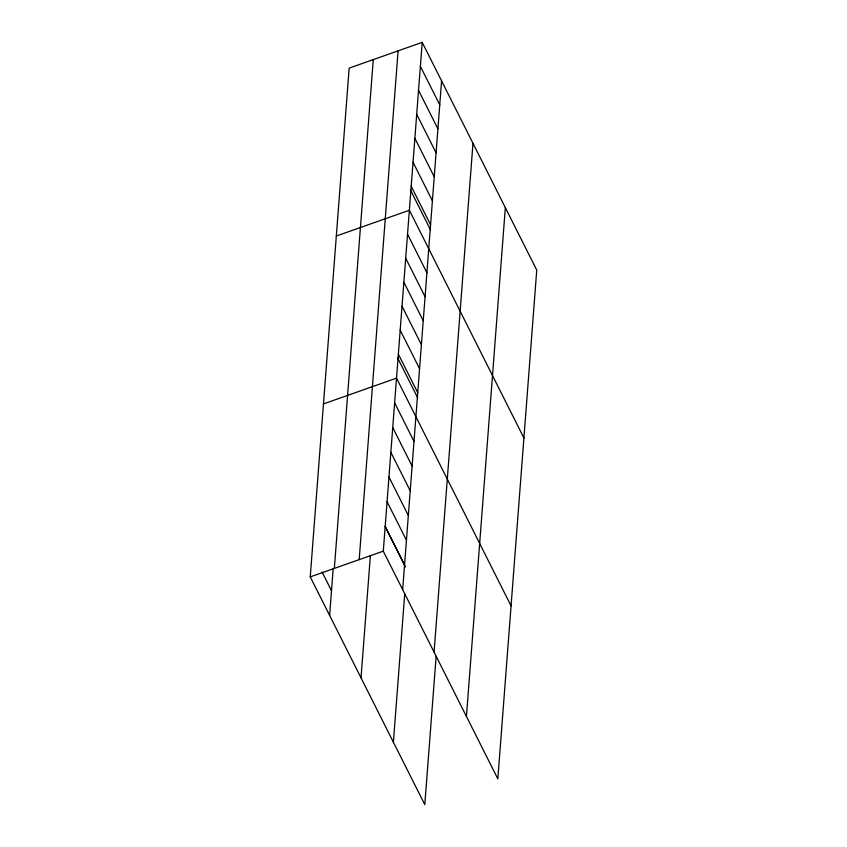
<?xml version="1.0" encoding="UTF-8"?>
<svg xmlns="http://www.w3.org/2000/svg" width="847" height="847" viewBox="0 0 847 847"><rect width="100%" height="100%" fill="white"/><g stroke="black" fill="none" stroke-linecap="round" stroke-linejoin="round"><path stroke-width="1.27" d="M436.131 656.372L424.792 804.65L310.246 576.902L349.165 68.109L422.208 42.35L536.754 270.098L497.835 778.891L383.289 551.143L422.208 42.35M329.621 615.42L333.199 568.591M334.353 568.401L373.273 59.608M359.192 559.645L398.101 50.852M361.023 677.865L370.372 555.6M402.664 589.66L441.583 80.867M393.389 742.205L404.728 593.927M434.066 652.105L472.986 143.312M466.432 716.446L505.341 207.653M336.323 236.017L409.366 210.247L523.912 437.994M323.48 403.913L396.523 378.154L511.069 605.901M310.246 576.902L383.289 551.143M420.377 66.331L439.741 104.848M418.534 90.322L437.91 128.839M416.703 114.303L436.078 152.82M414.871 138.294L434.246 176.811M413.04 162.275L432.404 200.792M411.197 186.266L430.572 224.783M410.34 189.76L430.562 229.971M407.534 234.238L426.899 272.755M405.692 258.219L425.067 296.736M403.86 282.21L423.235 320.727M402.029 306.19L421.404 344.708M400.197 330.182L419.561 368.699M398.355 354.162L417.73 392.68M397.497 357.656L417.719 397.868M394.638 402.865L414.003 441.382M392.743 427.576L412.118 466.094M390.848 452.287L410.223 490.805M388.964 476.999L408.339 515.516M387.068 501.71L406.444 540.227M385.184 526.432L404.559 564.949M385.237 526.707L405.459 566.918M322.114 572.032L331.505 590.708"/></g></svg>
